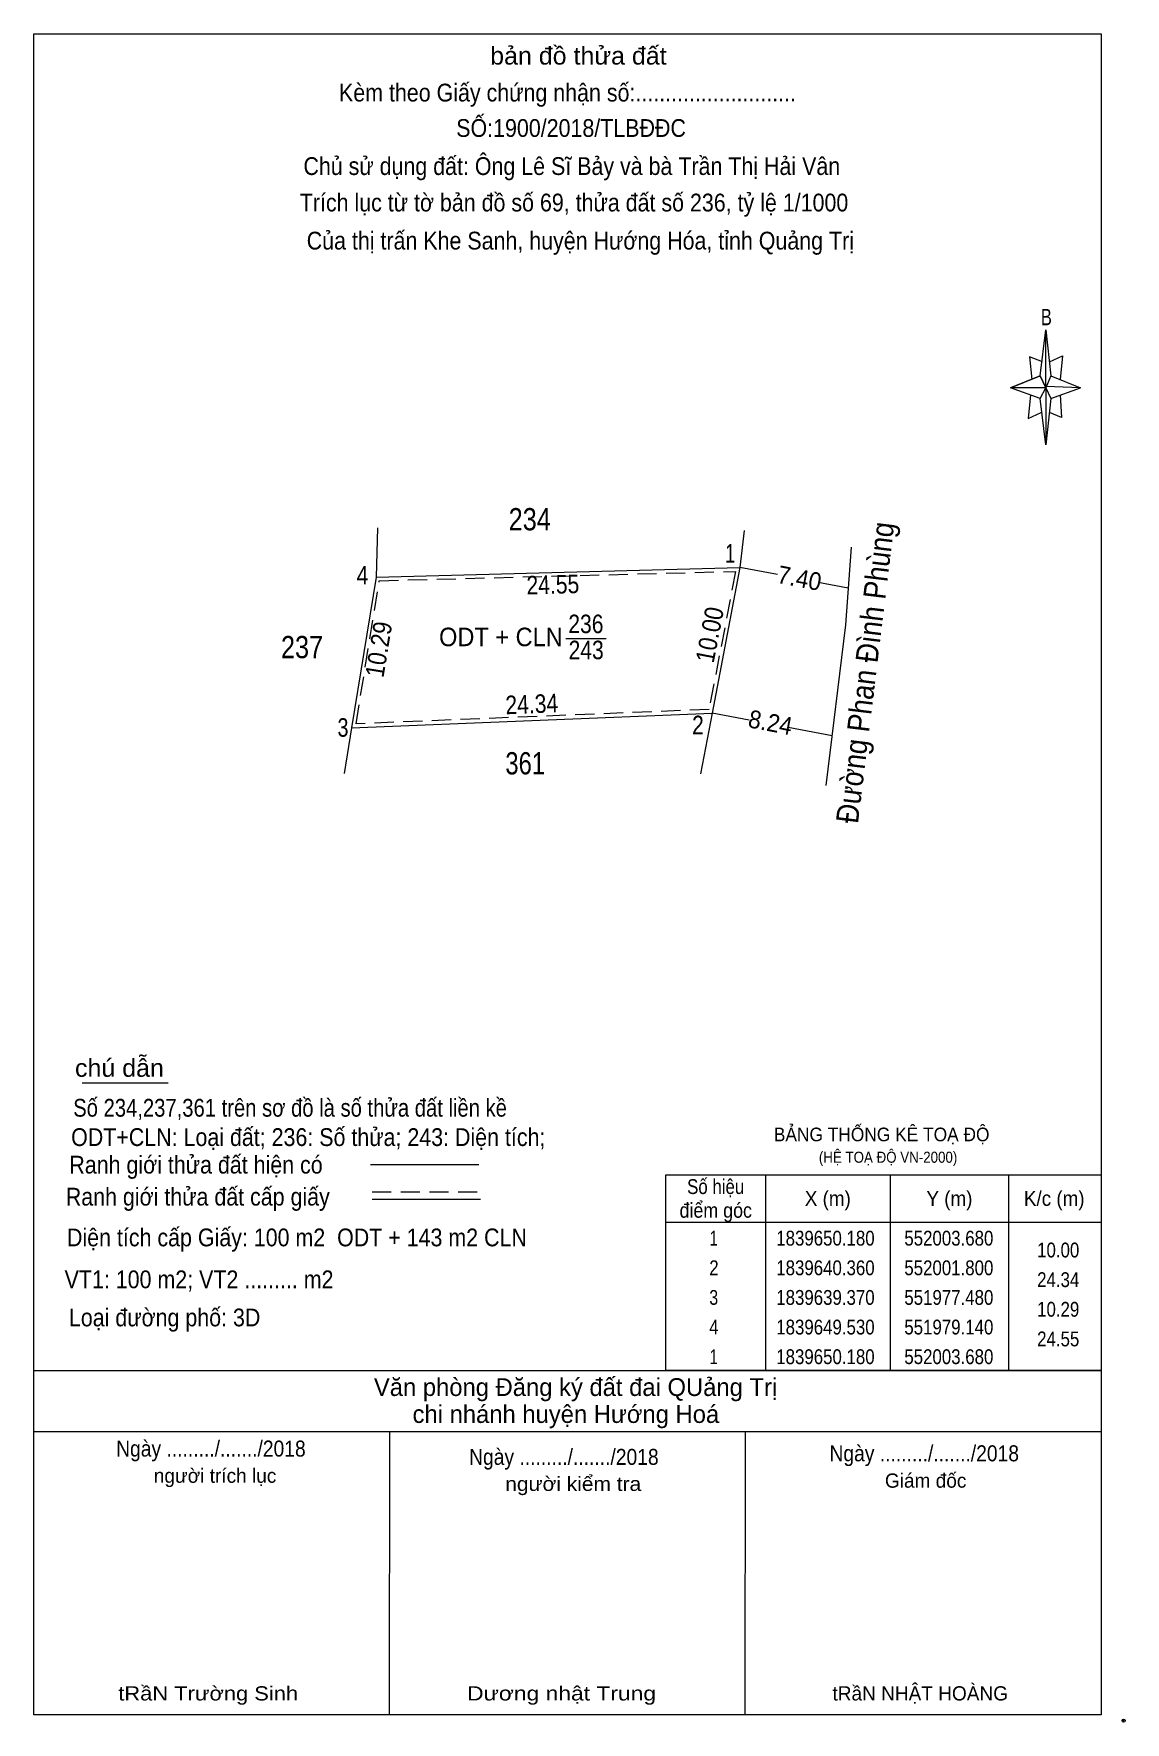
# Model space of a CAD drawing. Header units: metres. Extents: x 551956 to 552030, y 1839572 to 1839686.
import ezdxf
from ezdxf.enums import TextEntityAlignment as Align

# ---------------------------------------------------------------- set-up
doc = ezdxf.new("R2010")
doc.units = ezdxf.units.M
doc.header["$LTSCALE"] = 0.43
doc.header["$PDMODE"] = 32
doc.header["$PDSIZE"] = 0.215
doc.linetypes.add('MEDIUM_DASHED', pattern=[4.5, 3, -1.5])
for name, color, linetype, lineweight in [('1', 7, 'MEDIUM_DASHED', 13), ('10', 7, 'Continuous', 13), ('17', 7, 'Continuous', 13), ('5', 7, 'Continuous', 13), ('6', 7, 'Continuous', 13), ('63', 7, 'Continuous', 13)]:
    doc.layers.add(name, color=color, linetype=linetype, lineweight=lineweight)

msp = doc.modelspace()

# ---------------------------------------------------------------- linework, layer by layer
at = {"layer": '1'}
msp.add_lwpolyline([(552003.38, 1839649.92), (552001.59, 1839640.6), (551977.78, 1839639.63), (551979.35, 1839649.29)], close=True, dxfattribs=at)
at = {"layer": '10'}
for p, q in [((551979.22, 1839652.85), (551979.14, 1839649.53)), ((552003.97, 1839652.68), (552003.68, 1839650.18)), ((551979.14, 1839649.53), (552003.68, 1839650.18)), ((552006.2, 1839649.7), (552003.68, 1839650.18)), ((552010.98, 1839648.78), (552008.96, 1839649.17)), ((551991.94, 1839645.39), (551994.66, 1839645.39)), ((551977.48, 1839639.37), (552001.8, 1839640.36))]:
    msp.add_line(p, q, dxfattribs=at)
for points in [[(552011.19, 1839651.55), (552010.8, 1839646.32), (552009.48, 1839635.47)], [(551979.14, 1839649.53), (551977.48, 1839639.37), (551976.97, 1839636.27)], [(552003.68, 1839650.18), (552001.8, 1839640.36), (552001.01, 1839636.26)]]:
    msp.add_lwpolyline(points, dxfattribs=at)
at = {"layer": '17'}
for p, q in [((551959.3, 1839615.41), (551965.1, 1839615.41)), ((551956.04, 1839572.76), (551956.05, 1839591.88)), ((551980.04, 1839572.74), (551980.05, 1839591.86)), ((552004.04, 1839572.72), (552004.05, 1839591.84))]:
    msp.add_line(p, q, dxfattribs=at)
at = {"layer": '5'}
for p, q in [((552023.92, 1839663.11), (552024.32, 1839666.23)), ((552024.64, 1839663.11), (552026.64, 1839662.31)), ((552023.92, 1839661.59), (552021.92, 1839662.31)), ((552024.64, 1839661.59), (552024.32, 1839658.47)), ((552025.28, 1839661.83), (552025.36, 1839660.31)), ((552025.36, 1839660.31), (552024.56, 1839660.63))]:
    msp.add_line(p, q, dxfattribs=at)
for points in [[(551956.04, 1839686.2), (552028.04, 1839686.2), (552028.04, 1839572.76), (551956.04, 1839572.76)], [(552024.32, 1839666.23), (552024.64, 1839663.11), (552024.32, 1839662.31)], [(552024.32, 1839662.31), (552021.92, 1839662.31), (552023.92, 1839663.11), (552024.64, 1839661.59), (552026.64, 1839662.31), (552024.32, 1839662.39)], [(552024.32, 1839662.31), (552024.32, 1839658.47), (552023.92, 1839661.59)]]:
    msp.add_lwpolyline(points, close=True, dxfattribs=at)
for points in [[(552024.08, 1839664.07), (552023.2, 1839664.39), (552023.36, 1839662.87)], [(552024.56, 1839664.07), (552025.44, 1839664.47), (552025.28, 1839662.87)], [(552024.32, 1839662.31), (552023.92, 1839663.11), (552021.92, 1839662.31)], [(552024.32, 1839662.31), (552024.64, 1839661.59), (552026.64, 1839662.31)], [(552023.28, 1839661.83), (552023.12, 1839660.23), (552024, 1839660.63)]]:
    msp.add_lwpolyline(points, dxfattribs=at)
at = {"layer": '6'}
for p, q in [((551978.75, 1839609.89), (551986.06, 1839609.89)), ((551978.86, 1839607.55), (551986.18, 1839607.55)), ((551956.04, 1839596), (552028.04, 1839596)), ((551956.04, 1839591.88), (552028.04, 1839591.88))]:
    msp.add_line(p, q, dxfattribs=at)
at = {"layer": '6', "linetype": 'MEDIUM_DASHED'}
msp.add_line((551978.86, 1839608.04), (551986.22, 1839608.04), dxfattribs=at)
at = {"layer": '6'}
msp.add_point((552029.56, 1839572.36), dxfattribs=at)
at = {"layer": '63'}
for p, q in [((552004.3, 1839639.88), (552001.8, 1839640.36)), ((552009.89, 1839638.82), (552006.94, 1839639.38)), ((552005.4, 1839609.2), (552005.4, 1839596)), ((552013.8, 1839609.2), (552013.8, 1839596)), ((552021.8, 1839609.2), (552021.8, 1839596)), ((551998.68, 1839606), (552028.04, 1839606))]:
    msp.add_line(p, q, dxfattribs=at)
msp.add_lwpolyline([(551998.68, 1839609.2), (552028.04, 1839609.2), (552028.04, 1839596), (551998.68, 1839596)], close=True, dxfattribs=at)

# ---------------------------------------------------------------- texts
at = {"layer": '1'}
for s, height, width, p in [('BẢNG THỐNG KÊ TOẠ ĐỘ ', 0.92, 0.95, (552013.4, 1839611.46)), ('(HỆ TOẠ ĐỘ VN-2000)', 0.7468, 0.9, (552013.67, 1839610.01))]:
    msp.add_text(s, height=height, dxfattribs=dict(at, width=width)).set_placement(p, align=Align.CENTER)
at = {"layer": '10'}
for s, height, rotation, width, p in [('Đường Phan Đình Phùng', 1.5, 83.075, 0.9, (552012.8683, 1839643.0046)), ('7.40', 1.2, 349.144, 0.95, (552007.582, 1839648.8735)), ('8.24', 1.2, 349.144, 0.95, (552005.622, 1839639.1335))]:
    msp.add_text(s, height=height, rotation=rotation, dxfattribs=dict(at, width=width)).set_placement(p, align=Align.CENTER)
for s, width, p in [('ODT + CLN', 0.95, (551987.55, 1839644.87)), ('236', 0.85, (551993.285, 1839645.75)), ('243', 0.85, (551993.305, 1839643.99))]:
    msp.add_text(s, height=1.25, dxfattribs=dict(at, width=width)).set_placement(p, align=Align.CENTER)
at = {"layer": '5'}
for s, height, width, p in [('bản đồ thửa đất', 1.2, 1.05, (551992.78, 1839684.12)), ('Kèm theo Giấy chứng nhận số:...........................', 1.2, 0.9, (551992.045, 1839681.63)), ('SỐ:1900/2018/TLBĐĐC', 1.2, 0.9, (551992.285, 1839679.24)), ('Chủ sử dụng đất: Ông Lê Sĩ Bảy và bà Trần Thị Hải Vân', 1.2, 0.9, (551992.335, 1839676.67)), ('Trích lục từ tờ bản đồ số 69, thửa đất số 236, tỷ lệ 1/1000 ', 1.2, 0.9, (551992.685, 1839674.21)), ('Của thị trấn Khe Sanh, huyện Hướng Hóa, tỉnh Quảng Trị', 1.2, 0.9, (551992.91, 1839671.64)), ('B', 1.102, 0.75, (552024.35, 1839666.53))]:
    msp.add_text(s, height=height, dxfattribs=dict(at, width=width)).set_placement(p, align=Align.CENTER)
at = {"layer": '6'}
for s, width, p in [('chú dẫn', 1.05, (551958.82, 1839615.81)), ('Số 234,237,361 trên sơ đồ là số thửa đất liền kề', 0.85, (551958.7, 1839613.12)), ('ODT+CLN: Loại đất; 236: Số thửa; 243: Diện tích;', 0.9, (551958.56, 1839611.14)), ('Ranh giới thửa đất hiện có ', 0.9, (551958.44, 1839609.28)), ('Ranh giới thửa đất cấp giấy', 0.9, (551958.2, 1839607.12)), ('Diện tích cấp Giấy: 100 m2  ODT + 143 m2 CLN', 0.9, (551958.28, 1839604.37)), ('VT1: 100 m2; VT2 ......... m2', 0.9, (551958.12, 1839601.54)), ('Loại đường phố: 3D', 0.9, (551958.41, 1839598.97))]:
    msp.add_text(s, height=1.2, dxfattribs=dict(at, width=width)).set_placement(p)
for s, height, p in [(' Văn phòng Đăng ký đất đai QUảng Trị', 1.2, (551992.365, 1839594.27)), ('chi nhánh huyện Hướng Hoá', 1.2, (551991.935, 1839592.45)), ('người trích lục', 0.96, (551968.27, 1839588.41)), ('Giám đốc', 0.96, (552016.205, 1839588.08)), ('tRầN NHẬT HOÀNG', 0.96, (552015.84, 1839573.72))]:
    msp.add_text(s, height=height, dxfattribs=at).set_placement(p, align=Align.CENTER)
for s, height, width, p in [('Ngày ........./......./2018', 1.08, 0.9, (551967.99, 1839590.18)), ('Ngày ........./......./2018', 1.08, 0.9, (551991.8, 1839589.62)), ('Ngày ........./......./2018', 1.08, 0.9, (552016.11, 1839589.86)), ('người kiểm tra', 0.96, 1.1, (551992.43, 1839587.86)), ('tRầN Trường Sinh', 0.96, 1.15, (551967.805, 1839573.72)), ('Dương nhật Trung', 0.96, 1.2, (551991.645, 1839573.72))]:
    msp.add_text(s, height=height, dxfattribs=dict(at, width=width)).set_placement(p, align=Align.CENTER)
at = {"layer": '63'}
for s, height, width, p in [('234', 1.5, 0.85, (551990.92, 1839652.69)), (' 1', 1.25, 0.75, (552003.37, 1839650.51)), (' 4', 1.25, 0.85, (551978.61, 1839649.04)), ('237', 1.5, 0.85, (551975.56, 1839644.06)), (' 3', 1.25, 0.8, (551977.27, 1839638.76)), (' 2', 1.25, 0.85, (552001.24, 1839638.93)), ('361', 1.5, 0.8, (551990.53, 1839636.22)), ('10.00', 1, 0.85, (552026.57, 1839603.62)), ('24.34', 1, 0.85, (552026.57, 1839601.62)), ('10.29', 1, 0.85, (552026.57, 1839599.62)), ('24.55', 1, 0.85, (552026.57, 1839597.62))]:
    msp.add_text(s, height=height, dxfattribs=dict(at, width=width)).set_placement(p, align=Align.RIGHT)
for s, rotation, width, p in [('24.55', 1.517, 0.85, (551991.0735, 1839648.4078)), ('10.00', 79.162, 0.9, (552002.2533, 1839645.5275)), ('10.29', 80.721, 0.9, (551979.9279, 1839644.5542)), ('24.34', 2.331, 0.85, (551989.6596, 1839640.3449))]:
    msp.add_text(s, height=1.25, rotation=rotation, dxfattribs=dict(at, width=width)).set_placement(p, align=Align.CENTER)
for s, width, p in [('Số hiệu', 0.85, (552002.04, 1839607.9)), ('điểm góc', 0.9, (552002.045, 1839606.3)), ('X (m)', 0.95, (552009.605, 1839607.1)), ('Y (m)', 0.95, (552017.81, 1839607.1)), ('K/c (m)', 0.95, (552024.88, 1839607.1)), (' 1', 0.75, (552001.765, 1839604.42)), ('1839650.180', 0.85, (552009.445, 1839604.42)), ('552003.680', 0.85, (552017.77, 1839604.42)), (' 2', 0.85, (552001.765, 1839602.42)), ('1839640.360', 0.85, (552009.445, 1839602.42)), ('552001.800', 0.85, (552017.77, 1839602.42)), (' 3', 0.8, (552001.76, 1839600.42)), ('1839639.370', 0.85, (552009.445, 1839600.42)), ('551977.480', 0.85, (552017.77, 1839600.42)), (' 4', 0.85, (552001.76, 1839598.42)), ('1839649.530', 0.85, (552009.445, 1839598.42)), ('551979.140', 0.85, (552017.77, 1839598.42)), (' 1', 0.75, (552001.765, 1839596.42)), ('1839650.180', 0.85, (552009.445, 1839596.42)), ('552003.680', 0.85, (552017.77, 1839596.42))]:
    msp.add_text(s, height=1, dxfattribs=dict(at, width=width)).set_placement(p, align=Align.CENTER)

doc.saveas('drawing.dxf')
